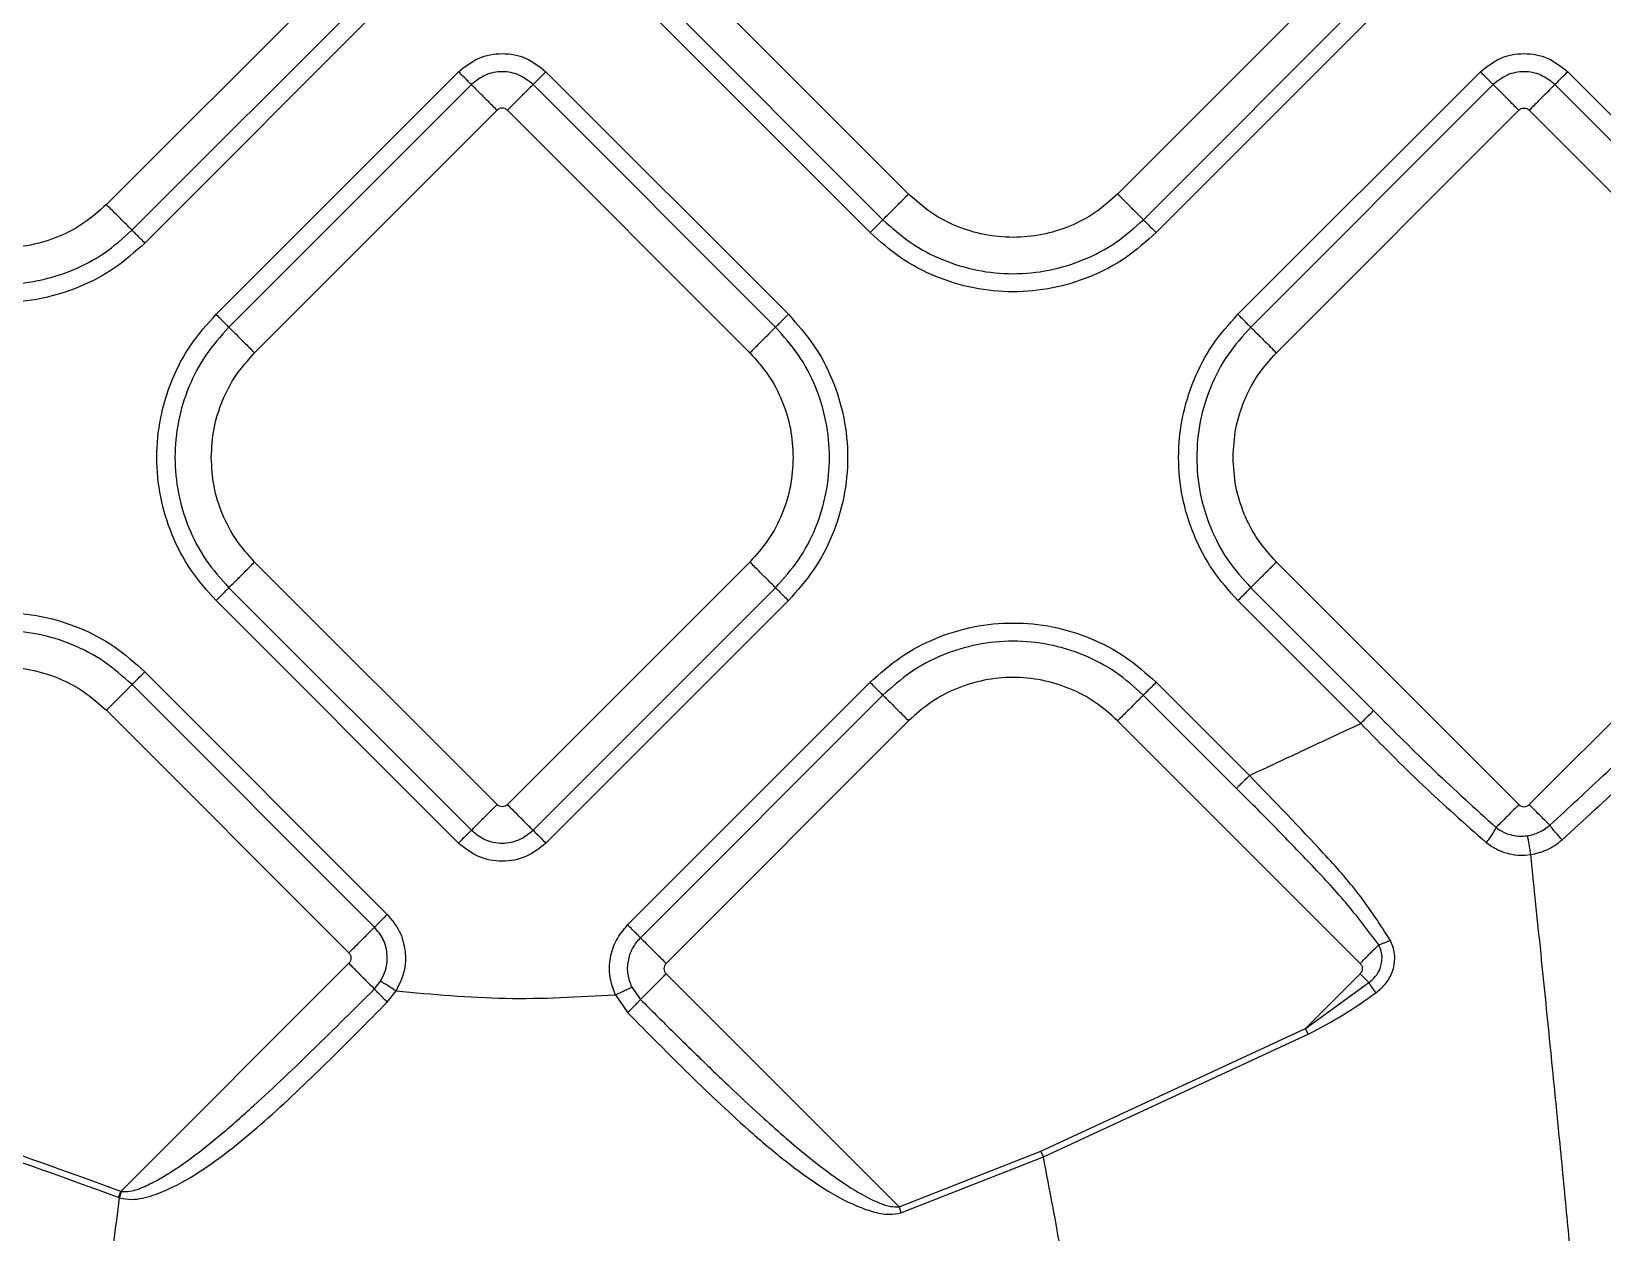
# Model space of a CAD drawing. Extents: x 939 to 1039, y 781 to 934.
# Drawn here: x 968.135 to 972.404, y 833.891 to 837.153 of the extents above; entities that cross this region are included whole.
import ezdxf

# ---------------------------------------------------------------- set-up
doc = ezdxf.new("R2010")
doc.units = 0
doc.header["$MEASUREMENT"] = 0
doc.layers.add('1', color=4, linetype='Continuous')

# ---------------------------------------------------------------- blocks, each defined once
blk = doc.blocks.new('Envoy')
at = {"layer": '1', "color": 3, "linetype": 'Continuous', "lineweight": 25}
for p, q in [((30.3435, 38.1678), (29.6847, 37.5089)), ((31.8646, 37.5374), (31.2058, 38.1963)), ((33.0916, 38.1963), (32.4327, 37.5374)), ((31.1361, 38.1265), (31.7949, 37.4677)), ((32.5025, 37.4677), (33.1613, 38.1265)), ((29.7544, 37.4392), (30.4133, 38.098)), ((31.76, 37.4329), (31.1012, 38.0917)), ((33.1961, 38.0917), (32.5373, 37.4329)), ((30.4481, 38.0632), (29.7893, 37.4043)), ((29.9828, 37.2108), (30.6417, 37.8696)), ((30.8791, 37.8696), (31.538, 37.2108)), ((32.7594, 37.2108), (33.4182, 37.8696)), ((33.6557, 37.8696), (34.3145, 37.2108)), ((30.6765, 37.8348), (30.0177, 37.1759)), ((31.5031, 37.1759), (30.8443, 37.8348)), ((33.4531, 37.8348), (32.7942, 37.176)), ((34.2796, 37.176), (33.6208, 37.8348)), ((30.0874, 37.1062), (30.7463, 37.765)), ((30.7745, 37.765), (31.4334, 37.1062)), ((32.8639, 37.1062), (33.5228, 37.7651)), ((33.5511, 37.7651), (34.2099, 37.1062)), ((30.7463, 35.8792), (30.0874, 36.5381)), ((31.4334, 36.5381), (30.7745, 35.8792)), ((33.5228, 35.8793), (32.8639, 36.5381)), ((34.2099, 36.5381), (33.5511, 35.8793)), ((30.0177, 36.4684), (30.6765, 35.8095)), ((30.8443, 35.8095), (31.5031, 36.4684)), ((32.7942, 36.4684), (33.1281, 36.1345)), ((30.6417, 35.7747), (29.9828, 36.4335)), ((31.538, 36.4335), (30.8791, 35.7747)), ((33.0932, 36.0997), (32.7594, 36.4335)), ((30.4133, 35.5463), (29.7545, 36.2051)), ((29.7893, 36.24), (30.4481, 35.5812)), ((31.1012, 35.5526), (31.76, 36.2115)), ((32.5373, 36.2115), (32.7905, 35.9583)), ((31.7949, 36.1766), (31.136, 35.5178)), ((32.7556, 35.9234), (32.5024, 36.1766)), ((29.6847, 36.1354), (30.3436, 35.4766)), ((31.8646, 36.1069), (31.2057, 35.448)), ((32.4327, 36.1069), (33.0915, 35.448)), ((30.3436, 35.4483), (29.724, 34.8287)), ((30.4133, 35.3786), (30.4299, 35.3995)), ((31.2057, 35.4198), (31.8386, 34.7869)), ((33.0915, 35.4198), (32.9434, 35.2716)), ((32.9434, 35.2716), (33.1155, 35.3958)), ((33.0915, 35.4198), (33.1155, 35.3958)), ((30.448, 35.343), (30.4718, 35.3735)), ((31.0679, 35.3628), (31.1013, 35.3141)), ((31.1126, 35.3836), (31.1361, 35.3501)), ((32.2238, 34.9383), (32.9434, 35.2716)), ((32.9508, 35.2556), (32.9434, 35.2716)), ((32.2311, 34.9223), (32.9508, 35.2556)), ((31.8386, 34.7869), (32.2238, 34.9383)), ((31.8439, 34.7706), (32.2311, 34.9223)), ((32.2311, 34.9223), (32.2238, 34.9383)), ((29.7177, 34.8122), (29.724, 34.8287)), ((29.7205, 34.8112), (29.7261, 34.8283)), ((29.7261, 34.8283), (29.724, 34.8287)), ((31.8386, 34.7869), (31.8439, 34.7706))]:
    blk.add_line(p, q, dxfattribs=at)
for points, knots in [([(30.6417, 37.8696), (30.659, 37.8833), (30.6938, 37.9108), (30.7604, 37.9228), (30.8271, 37.9108), (30.8618, 37.8833), (30.8791, 37.8696)], [0, 0, 0, 0, 0.250071, 0.500016, 0.749931, 1, 1, 1, 1]), ([(33.4182, 37.8696), (33.4355, 37.8834), (33.4703, 37.9108), (33.5369, 37.9228), (33.6036, 37.9108), (33.6383, 37.8834), (33.6557, 37.8696)], [0, 0, 0, 0, 0.250071, 0.500016, 0.749931, 1, 1, 1, 1]), ([(30.6765, 37.8348), (30.6754, 37.8359), (30.6732, 37.8381), (30.6649, 37.8464), (30.6541, 37.8572), (30.6458, 37.8655), (30.6417, 37.8696)], [0, 0, 0, 0, 0.249996, 0.499992, 0.750001, 1, 1, 1, 1]), ([(30.8443, 37.8348), (30.832, 37.8444), (30.8075, 37.8638), (30.7604, 37.8724), (30.7133, 37.8638), (30.6888, 37.8444), (30.6765, 37.8348)], [0, 0, 0, 0, 0.249859, 0.499982, 0.750123, 1, 1, 1, 1]), ([(30.8791, 37.8696), (30.875, 37.8655), (30.8667, 37.8572), (30.8559, 37.8464), (30.8476, 37.8381), (30.8454, 37.8359), (30.8443, 37.8348)], [0, 0, 0, 0, 0.250008, 0.500014, 0.750007, 1, 1, 1, 1]), ([(33.4531, 37.8348), (33.4519, 37.8359), (33.4497, 37.8381), (33.4414, 37.8464), (33.4306, 37.8572), (33.4223, 37.8655), (33.4182, 37.8696)], [0, 0, 0, 0, 0.249999, 0.499994, 0.750002, 1, 1, 1, 1]), ([(33.6208, 37.8348), (33.6085, 37.8445), (33.584, 37.8638), (33.5369, 37.8724), (33.4899, 37.8638), (33.4653, 37.8445), (33.4531, 37.8348)], [0, 0, 0, 0, 0.24986, 0.499985, 0.750127, 1, 1, 1, 1]), ([(33.6208, 37.8348), (33.6219, 37.8359), (33.6241, 37.8381), (33.6324, 37.8464), (33.6432, 37.8572), (33.6515, 37.8655), (33.6557, 37.8696)], [0, 0, 0, 0, 0.249994, 0.499995, 0.749991, 1, 1, 1, 1]), ([(30.6765, 37.8348), (30.6788, 37.8326), (30.6832, 37.8281), (30.6998, 37.8115), (30.7214, 37.7899), (30.738, 37.7733), (30.7463, 37.765)], [0, 0, 0, 0, 0.249996, 0.500004, 0.750003, 1, 1, 1, 1]), ([(30.7745, 37.765), (30.7828, 37.7733), (30.7994, 37.7899), (30.821, 37.8115), (30.8376, 37.8281), (30.8421, 37.8326), (30.8443, 37.8348)], [0, 0, 0, 0, 0.250002, 0.500001, 0.750005, 1, 1, 1, 1]), ([(33.4531, 37.8348), (33.4553, 37.8326), (33.4597, 37.8282), (33.4763, 37.8116), (33.4979, 37.7899), (33.5145, 37.7734), (33.5228, 37.7651)], [0, 0, 0, 0, 0.249994, 0.500002, 0.75, 1, 1, 1, 1]), ([(33.6208, 37.8348), (33.6186, 37.8326), (33.6141, 37.8282), (33.5975, 37.8116), (33.5759, 37.7899), (33.5593, 37.7734), (33.5511, 37.7651)], [0, 0, 0, 0, 0.249996, 0.500001, 0.75, 1, 1, 1, 1]), ([(30.7745, 37.765), (30.7725, 37.7667), (30.7683, 37.7699), (30.7604, 37.7714), (30.7525, 37.7699), (30.7483, 37.7667), (30.7463, 37.765)], [0, 0, 0, 0, 0.2502058, 0.5000028, 0.7497629, 1, 1, 1, 1]), ([(33.5228, 37.7651), (33.5248, 37.7667), (33.529, 37.77), (33.5369, 37.7714), (33.5448, 37.77), (33.549, 37.7667), (33.5511, 37.7651)], [0, 0, 0, 0, 0.250234, 0.499982, 0.749766, 1, 1, 1, 1]), ([(31.7949, 37.4677), (31.7971, 37.4699), (31.8015, 37.4744), (31.8181, 37.491), (31.8398, 37.5126), (31.8563, 37.5292), (31.8646, 37.5374)], [0, 0, 0, 0, 0.2499968, 0.5000024, 0.750002, 1, 1, 1, 1]), ([(32.4327, 37.5374), (32.4131, 37.5199), (32.3738, 37.4848), (32.3033, 37.4481), (32.2276, 37.4249), (32.1487, 37.4172), (32.0698, 37.4249), (31.9941, 37.4481), (31.9236, 37.4848), (31.8843, 37.5199), (31.8646, 37.5374)], [0, 0, 0, 0, 0.125001, 0.25, 0.374999, 0.5, 0.625001, 0.75, 0.874999, 1, 1, 1, 1]), ([(32.5025, 37.4677), (32.5003, 37.4699), (32.4958, 37.4744), (32.4792, 37.491), (32.4576, 37.5126), (32.441, 37.5292), (32.4327, 37.5374)], [0, 0, 0, 0, 0.2499968, 0.5000024, 0.750002, 1, 1, 1, 1]), ([(29.6847, 37.5089), (29.6651, 37.4914), (29.6258, 37.4563), (29.5552, 37.4196), (29.4796, 37.3964), (29.4006, 37.3887), (29.3217, 37.3964), (29.246, 37.4196), (29.1755, 37.4563), (29.1362, 37.4914), (29.1166, 37.5089)], [0, 0, 0, 0, 0.125, 0.249999, 0.374999, 0.499998, 0.625001, 0.750001, 0.875, 1, 1, 1, 1]), ([(29.7544, 37.4392), (29.7522, 37.4414), (29.7478, 37.4458), (29.7312, 37.4624), (29.7095, 37.4841), (29.693, 37.5006), (29.6847, 37.5089)], [0, 0, 0, 0, 0.2499957, 0.5000049, 0.7499993, 1, 1, 1, 1]), ([(31.7949, 37.4677), (31.7938, 37.4666), (31.7916, 37.4644), (31.7833, 37.4561), (31.7724, 37.4453), (31.7642, 37.437), (31.76, 37.4329)], [0, 0, 0, 0, 0.249994, 0.499986, 0.749987, 1, 1, 1, 1]), ([(31.7949, 37.4677), (31.8194, 37.4459), (31.8683, 37.4022), (31.9561, 37.3564), (32.0504, 37.3276), (32.1487, 37.318), (32.247, 37.3276), (32.3412, 37.3564), (32.429, 37.4022), (32.478, 37.4459), (32.5025, 37.4677)], [0, 0, 0, 0, 0.125001, 0.25, 0.375, 0.5, 0.625, 0.75, 0.874999, 1, 1, 1, 1]), ([(32.5025, 37.4677), (32.5036, 37.4666), (32.5058, 37.4644), (32.5141, 37.4561), (32.5249, 37.4453), (32.5332, 37.437), (32.5373, 37.4329)], [0, 0, 0, 0, 0.249994, 0.499986, 0.749987, 1, 1, 1, 1]), ([(29.7893, 37.4043), (29.7624, 37.3804), (29.7086, 37.3324), (29.6122, 37.2821), (29.5086, 37.2504), (29.4006, 37.2398), (29.2927, 37.2504), (29.1891, 37.2821), (29.0926, 37.3324), (29.0389, 37.3804), (29.012, 37.4043)], [0, 0, 0, 0, 0.1249995, 0.2500003, 0.3749995, 0.4999986, 0.6250005, 0.7499997, 0.8750005, 1, 1, 1, 1]), ([(29.0469, 37.4392), (29.0713, 37.4174), (29.1203, 37.3737), (29.2081, 37.3279), (29.3024, 37.2991), (29.4006, 37.2895), (29.4989, 37.2991), (29.5932, 37.3279), (29.681, 37.3737), (29.73, 37.4174), (29.7544, 37.4392)], [0, 0, 0, 0, 0.124999, 0.25, 0.375, 0.500001, 0.625, 0.75, 0.875001, 1, 1, 1, 1]), ([(29.7544, 37.4392), (29.7555, 37.4381), (29.7578, 37.4359), (29.766, 37.4276), (29.7769, 37.4168), (29.7852, 37.4085), (29.7893, 37.4043)], [0, 0, 0, 0, 0.249995, 0.499983, 0.750004, 1, 1, 1, 1]), ([(32.5373, 37.4329), (32.5104, 37.4089), (32.4567, 37.3609), (32.3602, 37.3106), (32.2566, 37.2789), (32.1487, 37.2684), (32.0407, 37.2789), (31.9372, 37.3106), (31.8407, 37.3609), (31.7869, 37.4089), (31.76, 37.4329)], [0, 0, 0, 0, 0.125001, 0.25, 0.374999, 0.5, 0.625001, 0.75, 0.874999, 1, 1, 1, 1]), ([(29.9828, 36.4335), (29.9589, 36.4604), (29.9109, 36.5141), (29.8606, 36.6106), (29.8289, 36.7142), (29.8183, 36.8221), (29.8289, 36.9301), (29.8606, 37.0337), (29.9109, 37.1301), (29.9589, 37.1839), (29.9828, 37.2108)], [0, 0, 0, 0, 0.124999, 0.249999, 0.375, 0.5, 0.625, 0.750001, 0.875001, 1, 1, 1, 1]), ([(30.0177, 37.1759), (30.0166, 37.177), (30.0144, 37.1792), (30.0061, 37.1875), (29.9953, 37.1984), (29.987, 37.2067), (29.9828, 37.2108)], [0, 0, 0, 0, 0.249993, 0.499982, 0.750004, 1, 1, 1, 1]), ([(31.5031, 37.1759), (31.5042, 37.177), (31.5064, 37.1792), (31.5147, 37.1875), (31.5255, 37.1984), (31.5338, 37.2067), (31.538, 37.2108)], [0, 0, 0, 0, 0.249991, 0.499989, 0.750002, 1, 1, 1, 1]), ([(31.538, 37.2108), (31.562, 37.1839), (31.6099, 37.1301), (31.6602, 37.0337), (31.6919, 36.9301), (31.7025, 36.8221), (31.6919, 36.7142), (31.6602, 36.6106), (31.6099, 36.5141), (31.562, 36.4604), (31.538, 36.4335)], [0, 0, 0, 0, 0.125, 0.25, 0.375, 0.5, 0.625, 0.75, 0.875, 1, 1, 1, 1]), ([(32.7594, 36.4335), (32.7354, 36.4604), (32.6874, 36.5142), (32.6371, 36.6107), (32.6054, 36.7142), (32.5949, 36.8222), (32.6054, 36.9301), (32.6371, 37.0337), (32.6874, 37.1302), (32.7354, 37.1839), (32.7594, 37.2108)], [0, 0, 0, 0, 0.125, 0.25, 0.375, 0.5, 0.625, 0.75, 0.875, 1, 1, 1, 1]), ([(32.7942, 37.176), (32.7931, 37.1771), (32.7909, 37.1793), (32.7826, 37.1876), (32.7718, 37.1984), (32.7635, 37.2067), (32.7594, 37.2108)], [0, 0, 0, 0, 0.249996, 0.499996, 0.750001, 1, 1, 1, 1]), ([(30.0177, 37.1759), (29.9959, 37.1515), (29.9522, 37.1025), (29.9064, 37.0147), (29.8776, 36.9204), (29.868, 36.8221), (29.8776, 36.7239), (29.9064, 36.6296), (29.9522, 36.5418), (29.9959, 36.4928), (30.0177, 36.4684)], [0, 0, 0, 0, 0.125001, 0.250001, 0.375, 0.5, 0.625, 0.75, 0.875, 1, 1, 1, 1]), ([(30.0177, 37.1759), (30.0199, 37.1737), (30.0243, 37.1693), (30.0409, 37.1527), (30.0626, 37.131), (30.0792, 37.1145), (30.0874, 37.1062)], [0, 0, 0, 0, 0.2499971, 0.5000068, 0.7500017, 1, 1, 1, 1]), ([(31.5031, 37.1759), (31.5009, 37.1737), (31.4965, 37.1693), (31.4799, 37.1527), (31.4582, 37.131), (31.4417, 37.1145), (31.4334, 37.1062)], [0, 0, 0, 0, 0.249996, 0.500004, 0.750003, 1, 1, 1, 1]), ([(31.5031, 36.4684), (31.5249, 36.4928), (31.5686, 36.5418), (31.6144, 36.6296), (31.6432, 36.7239), (31.6528, 36.8221), (31.6432, 36.9204), (31.6144, 37.0147), (31.5686, 37.1025), (31.5249, 37.1515), (31.5031, 37.1759)], [0, 0, 0, 0, 0.124999, 0.25, 0.375, 0.5, 0.625, 0.75, 0.875, 1, 1, 1, 1]), ([(32.7942, 37.176), (32.7724, 37.1515), (32.7287, 37.1025), (32.6829, 37.0147), (32.6541, 36.9205), (32.6445, 36.8222), (32.6541, 36.7239), (32.6829, 36.6296), (32.7287, 36.5418), (32.7724, 36.4929), (32.7942, 36.4684)], [0, 0, 0, 0, 0.125, 0.25, 0.375, 0.5, 0.625, 0.750001, 0.875001, 1, 1, 1, 1]), ([(32.7942, 37.176), (32.7964, 37.1737), (32.8009, 37.1693), (32.8175, 37.1527), (32.8391, 37.1311), (32.8557, 37.1145), (32.8639, 37.1062)], [0, 0, 0, 0, 0.249995, 0.499998, 0.749995, 1, 1, 1, 1]), ([(29.9698, 36.8221), (29.9713, 36.8484), (29.9742, 36.9011), (29.9983, 36.9767), (30.0348, 37.0473), (30.0699, 37.0866), (30.0874, 37.1062)], [0, 0, 0, 0, 0.25, 0.499999, 0.75, 1, 1, 1, 1]), ([(31.4334, 37.1062), (31.4509, 37.0866), (31.486, 37.0473), (31.5225, 36.9767), (31.5466, 36.9011), (31.5496, 36.8484), (31.551, 36.8221)], [0, 0, 0, 0, 0.25, 0.5, 0.75, 1, 1, 1, 1]), ([(32.7463, 36.8222), (32.7478, 36.8485), (32.7507, 36.9011), (32.7748, 36.9768), (32.8113, 37.0473), (32.8464, 37.0866), (32.8639, 37.1062)], [0, 0, 0, 0, 0.249999, 0.499999, 0.749999, 1, 1, 1, 1]), ([(30.0874, 36.5381), (30.0699, 36.5577), (30.0348, 36.597), (29.9983, 36.6675), (29.9742, 36.7432), (29.9713, 36.7958), (29.9698, 36.8221)], [0, 0, 0, 0, 0.249999, 0.5, 0.75, 1, 1, 1, 1]), ([(31.551, 36.8221), (31.5496, 36.7958), (31.5466, 36.7432), (31.5225, 36.6675), (31.486, 36.597), (31.4509, 36.5577), (31.4334, 36.5381)], [0, 0, 0, 0, 0.25, 0.5, 0.750001, 1, 1, 1, 1]), ([(32.8639, 36.5381), (32.8464, 36.5578), (32.8113, 36.5971), (32.7748, 36.6676), (32.7507, 36.7433), (32.7478, 36.7959), (32.7463, 36.8222)], [0, 0, 0, 0, 0.250001, 0.500001, 0.750001, 1, 1, 1, 1]), ([(30.0177, 36.4684), (30.0199, 36.4706), (30.0243, 36.475), (30.0409, 36.4916), (30.0626, 36.5132), (30.0792, 36.5298), (30.0874, 36.5381)], [0, 0, 0, 0, 0.2499957, 0.5000049, 0.7499993, 1, 1, 1, 1]), ([(31.5031, 36.4684), (31.5009, 36.4706), (31.4965, 36.475), (31.4799, 36.4916), (31.4582, 36.5132), (31.4417, 36.5298), (31.4334, 36.5381)], [0, 0, 0, 0, 0.249994, 0.500002, 0.750001, 1, 1, 1, 1]), ([(32.8639, 36.5381), (32.8557, 36.5298), (32.8391, 36.5133), (32.8175, 36.4916), (32.8009, 36.475), (32.7964, 36.4706), (32.7942, 36.4684)], [0, 0, 0, 0, 0.250005, 0.500003, 0.750006, 1, 1, 1, 1]), ([(30.0177, 36.4684), (30.0166, 36.4672), (30.0144, 36.465), (30.0061, 36.4567), (29.9953, 36.4459), (29.987, 36.4376), (29.9828, 36.4335)], [0, 0, 0, 0, 0.249995, 0.499983, 0.750004, 1, 1, 1, 1]), ([(31.5031, 36.4684), (31.5042, 36.4672), (31.5064, 36.465), (31.5147, 36.4567), (31.5255, 36.4459), (31.5338, 36.4376), (31.538, 36.4335)], [0, 0, 0, 0, 0.249992, 0.49999, 0.750003, 1, 1, 1, 1]), ([(32.7942, 36.4684), (32.7931, 36.4673), (32.7909, 36.4651), (32.7826, 36.4568), (32.7718, 36.4459), (32.7635, 36.4377), (32.7594, 36.4335)], [0, 0, 0, 0, 0.249998, 0.499997, 0.750001, 1, 1, 1, 1]), ([(33.6071, 35.8232), (33.6584, 35.8707), (33.7553, 35.9603), (33.895, 36.093), (34.0275, 36.2208), (34.1552, 36.3457), (34.2391, 36.4288), (34.2793, 36.4687)], [0, 0, 0, 0, 0.225116, 0.424997, 0.620226, 0.817951, 1, 1, 1, 1]), ([(33.6403, 35.7834), (33.7584, 35.8919), (33.9877, 36.1025), (34.2078, 36.3239), (34.3146, 36.4312)], [0, 0, 0, 0, 0.514974, 1, 1, 1, 1]), ([(29.012, 36.24), (29.0389, 36.264), (29.0927, 36.3119), (29.1892, 36.3622), (29.2927, 36.3939), (29.4007, 36.4045), (29.5086, 36.3939), (29.6122, 36.3622), (29.7087, 36.3119), (29.7624, 36.264), (29.7893, 36.24)], [0, 0, 0, 0, 0.125002, 0.25, 0.374999, 0.500001, 0.625, 0.75, 0.875, 1, 1, 1, 1]), ([(29.7545, 36.2051), (29.73, 36.2269), (29.681, 36.2706), (29.5932, 36.3164), (29.499, 36.3452), (29.4007, 36.3549), (29.3024, 36.3452), (29.2081, 36.3164), (29.1203, 36.2706), (29.0714, 36.2269), (29.0469, 36.2051)], [0, 0, 0, 0, 0.124999, 0.250001, 0.375, 0.499999, 0.625, 0.75, 0.874998, 1, 1, 1, 1]), ([(31.76, 36.2115), (31.7869, 36.2354), (31.8406, 36.2834), (31.9371, 36.3337), (32.0407, 36.3654), (32.1486, 36.376), (32.2566, 36.3654), (32.3602, 36.3337), (32.4566, 36.2834), (32.5104, 36.2354), (32.5373, 36.2115)], [0, 0, 0, 0, 0.125, 0.250001, 0.375, 0.500001, 0.625, 0.750001, 0.875, 1, 1, 1, 1]), ([(32.5024, 36.1766), (32.478, 36.1984), (32.429, 36.2421), (32.3412, 36.2879), (32.2469, 36.3167), (32.1486, 36.3263), (32.0504, 36.3167), (31.9561, 36.2879), (31.8683, 36.2421), (31.8193, 36.1984), (31.7949, 36.1766)], [0, 0, 0, 0, 0.125, 0.25, 0.375, 0.499999, 0.625, 0.75, 0.875, 1, 1, 1, 1]), ([(29.1166, 36.1354), (29.1363, 36.1529), (29.1756, 36.188), (29.2461, 36.2247), (29.3218, 36.2479), (29.4007, 36.2556), (29.4796, 36.2479), (29.5553, 36.2247), (29.6258, 36.188), (29.6651, 36.1529), (29.6847, 36.1354)], [0, 0, 0, 0, 0.125003, 0.250002, 0.374999, 0.500002, 0.625, 0.750001, 0.875, 1, 1, 1, 1]), ([(29.7545, 36.2051), (29.7522, 36.2029), (29.7478, 36.1985), (29.7312, 36.1819), (29.7096, 36.1602), (29.693, 36.1437), (29.6847, 36.1354)], [0, 0, 0, 0, 0.249995, 0.4999959, 0.7499999, 1, 1, 1, 1]), ([(29.7545, 36.2051), (29.7556, 36.2062), (29.7578, 36.2084), (29.7661, 36.2167), (29.7769, 36.2276), (29.7852, 36.2358), (29.7893, 36.24)], [0, 0, 0, 0, 0.249996, 0.500001, 0.750003, 1, 1, 1, 1]), ([(31.7949, 36.1766), (31.7938, 36.1777), (31.7915, 36.1799), (31.7832, 36.1882), (31.7724, 36.199), (31.7641, 36.2073), (31.76, 36.2115)], [0, 0, 0, 0, 0.249997, 0.499988, 0.749996, 1, 1, 1, 1]), ([(32.4327, 36.1069), (32.4131, 36.1244), (32.3738, 36.1595), (32.3032, 36.1962), (32.2276, 36.2194), (32.1486, 36.2271), (32.0697, 36.2194), (31.994, 36.1962), (31.9235, 36.1595), (31.8842, 36.1244), (31.8646, 36.1069)], [0, 0, 0, 0, 0.125, 0.249999, 0.375, 0.499999, 0.625, 0.750001, 0.875, 1, 1, 1, 1]), ([(32.5024, 36.1766), (32.5035, 36.1777), (32.5058, 36.1799), (32.514, 36.1882), (32.5249, 36.199), (32.5332, 36.2073), (32.5373, 36.2115)], [0, 0, 0, 0, 0.249997, 0.499988, 0.749996, 1, 1, 1, 1]), ([(31.7949, 36.1766), (31.7971, 36.1744), (31.8015, 36.17), (31.8181, 36.1534), (31.8397, 36.1317), (31.8563, 36.1152), (31.8646, 36.1069)], [0, 0, 0, 0, 0.2499946, 0.5000045, 0.7500004, 1, 1, 1, 1]), ([(32.5024, 36.1766), (32.5002, 36.1744), (32.4958, 36.17), (32.4792, 36.1534), (32.4575, 36.1317), (32.441, 36.1152), (32.4327, 36.1069)], [0, 0, 0, 0, 0.249994, 0.500004, 0.749995, 1, 1, 1, 1]), ([(33.0932, 36.0997), (33.0973, 36.1038), (33.1056, 36.1121), (33.1164, 36.1229), (33.1247, 36.1312), (33.127, 36.1334), (33.1281, 36.1345)], [0, 0, 0, 0, 0.250009, 0.500011, 0.750004, 1, 1, 1, 1]), ([(33.1281, 36.1345), (33.1829, 36.0796), (33.2916, 35.9707), (33.4047, 35.8681), (33.4608, 35.8173)], [0, 0, 0, 0, 0.504518, 1, 1, 1, 1]), ([(32.7905, 35.9583), (32.841, 35.9818), (32.9419, 36.0289), (33.0428, 36.0761), (33.0932, 36.0997)], [0, 0, 0, 0, 0.5002515, 1, 1, 1, 1]), ([(33.0932, 36.0997), (33.1489, 36.043), (33.2596, 35.9302), (33.3764, 35.8275), (33.4344, 35.7764)], [0, 0, 0, 0, 0.5030075, 1, 1, 1, 1]), ([(32.7556, 35.9234), (32.7567, 35.9245), (32.759, 35.9267), (32.7673, 35.935), (32.7781, 35.9458), (32.7864, 35.9541), (32.7905, 35.9583)], [0, 0, 0, 0, 0.249995, 0.499991, 0.749992, 1, 1, 1, 1]), ([(33.1733, 35.5109), (33.1462, 35.553), (33.093, 35.6356), (32.9613, 35.7824), (32.8585, 35.8882), (32.7905, 35.9583)], [0, 0, 0, 0, 0.2593983, 0.5099441, 1, 1, 1, 1]), ([(33.142, 35.4985), (33.1129, 35.5372), (33.0553, 35.6139), (32.9566, 35.7186), (32.8571, 35.8217), (32.7898, 35.8892), (32.7556, 35.9234)], [0, 0, 0, 0, 0.254879, 0.505456, 0.749213, 1, 1, 1, 1]), ([(30.6765, 35.8095), (30.6788, 35.8117), (30.6832, 35.8162), (30.6998, 35.8328), (30.7214, 35.8544), (30.738, 35.871), (30.7463, 35.8792)], [0, 0, 0, 0, 0.249994, 0.500002, 0.750001, 1, 1, 1, 1]), ([(30.7745, 35.8792), (30.7725, 35.8776), (30.7683, 35.8743), (30.7604, 35.8729), (30.7525, 35.8743), (30.7483, 35.8776), (30.7463, 35.8792)], [0, 0, 0, 0, 0.250211, 0.500003, 0.749758, 1, 1, 1, 1]), ([(30.8443, 35.8095), (30.8421, 35.8117), (30.8376, 35.8162), (30.821, 35.8328), (30.7994, 35.8544), (30.7828, 35.871), (30.7745, 35.8792)], [0, 0, 0, 0, 0.249994, 0.499997, 0.749995, 1, 1, 1, 1]), ([(33.5228, 35.8793), (33.5165, 35.873), (33.5039, 35.8604), (33.4864, 35.8429), (33.4712, 35.8277), (33.4643, 35.8207), (33.4608, 35.8173)], [0, 0, 0, 0, 0.250001, 0.500001, 0.74999, 1, 1, 1, 1]), ([(33.5228, 35.8793), (33.5248, 35.8776), (33.529, 35.8744), (33.5369, 35.8729), (33.5448, 35.8744), (33.549, 35.8776), (33.5511, 35.8793)], [0, 0, 0, 0, 0.250234, 0.499982, 0.749766, 1, 1, 1, 1]), ([(33.6071, 35.8232), (33.6036, 35.8268), (33.5964, 35.8339), (33.5825, 35.8478), (33.5672, 35.8631), (33.5565, 35.8739), (33.5511, 35.8793)], [0, 0, 0, 0, 0.250008, 0.500008, 0.749995, 1, 1, 1, 1]), ([(33.5454, 35.7946), (33.5564, 35.797), (33.5791, 35.8021), (33.5976, 35.816), (33.6071, 35.8232)], [0, 0, 0, 0, 0.486769, 1, 1, 1, 1]), ([(33.6403, 35.7834), (33.6371, 35.787), (33.6307, 35.7941), (33.6213, 35.805), (33.613, 35.8153), (33.6091, 35.8206), (33.6071, 35.8232)], [0, 0, 0, 0, 0.249998, 0.500004, 0.750004, 1, 1, 1, 1]), ([(30.6765, 35.8095), (30.6754, 35.8084), (30.6732, 35.8062), (30.6649, 35.7979), (30.6541, 35.7871), (30.6458, 35.7788), (30.6417, 35.7747)], [0, 0, 0, 0, 0.249995, 0.499994, 0.750002, 1, 1, 1, 1]), ([(30.6765, 35.8095), (30.6888, 35.7999), (30.7133, 35.7805), (30.7604, 35.7719), (30.8075, 35.7805), (30.832, 35.7999), (30.8443, 35.8095)], [0, 0, 0, 0, 0.249865, 0.499989, 0.750124, 1, 1, 1, 1]), ([(30.8443, 35.8095), (30.8454, 35.8084), (30.8476, 35.8062), (30.8559, 35.7979), (30.8667, 35.7871), (30.875, 35.7788), (30.8791, 35.7747)], [0, 0, 0, 0, 0.249995, 0.499987, 0.749993, 1, 1, 1, 1]), ([(33.4344, 35.7764), (33.4375, 35.7802), (33.4435, 35.7877), (33.4513, 35.799), (33.4575, 35.8095), (33.4597, 35.8147), (33.4608, 35.8173)], [0, 0, 0, 0, 0.249994, 0.500008, 0.75001, 1, 1, 1, 1]), ([(33.4344, 35.7764), (33.4446, 35.7693), (33.4636, 35.7559), (33.4954, 35.7454), (33.5256, 35.7409), (33.545, 35.7426), (33.5544, 35.7434)], [0, 0, 0, 0, 0.291393, 0.547219, 0.780613, 1, 1, 1, 1]), ([(33.4608, 35.8173), (33.4679, 35.8124), (33.4812, 35.8031), (33.5037, 35.7958), (33.525, 35.7927), (33.5388, 35.794), (33.5454, 35.7946)], [0, 0, 0, 0, 0.28738, 0.544508, 0.779937, 1, 1, 1, 1]), ([(33.5454, 35.7946), (33.5462, 35.7914), (33.5477, 35.785), (33.5501, 35.772), (33.5525, 35.7577), (33.5538, 35.7482), (33.5544, 35.7434)], [0, 0, 0, 0, 0.250001, 0.500002, 0.75001, 1, 1, 1, 1]), ([(33.5544, 35.7434), (33.5697, 35.7468), (33.6013, 35.7537), (33.6271, 35.7733), (33.6403, 35.7834)], [0, 0, 0, 0, 0.48517, 1, 1, 1, 1]), ([(30.8791, 35.7747), (30.8618, 35.761), (30.827, 35.7335), (30.7604, 35.7215), (30.6938, 35.7335), (30.659, 35.761), (30.6417, 35.7747)], [0, 0, 0, 0, 0.250071, 0.50002, 0.749935, 1, 1, 1, 1]), ([(33.5544, 35.7434), (33.5644, 35.647), (33.584, 35.4574), (33.6105, 35.1943), (33.6342, 34.9556), (33.6548, 34.7425), (33.6723, 34.5562), (33.6847, 34.4175), (33.6929, 34.3187), (33.6982, 34.2487), (33.6998, 34.2198), (33.7006, 34.2051)], [0, 0, 0, 0, 0.128654, 0.25276, 0.374116, 0.494336, 0.615019, 0.737938, 0.822215, 0.909238, 1, 1, 1, 1]), ([(30.4133, 35.5463), (30.4144, 35.5474), (30.4166, 35.5496), (30.4249, 35.5579), (30.4357, 35.5687), (30.444, 35.577), (30.4481, 35.5812)], [0, 0, 0, 0, 0.249996, 0.499994, 0.749991, 1, 1, 1, 1]), ([(30.4481, 35.5812), (30.4601, 35.5665), (30.484, 35.5373), (30.4991, 35.4818), (30.497, 35.4243), (30.4802, 35.3904), (30.4718, 35.3735)], [0, 0, 0, 0, 0.250211, 0.500026, 0.75019, 1, 1, 1, 1]), ([(30.4133, 35.5463), (30.4111, 35.5441), (30.4067, 35.5396), (30.3901, 35.523), (30.3684, 35.5014), (30.3519, 35.4848), (30.3436, 35.4766)], [0, 0, 0, 0, 0.249995, 0.500007, 0.750002, 1, 1, 1, 1]), ([(30.4299, 35.3995), (30.4359, 35.4116), (30.4478, 35.4355), (30.4493, 35.4761), (30.4386, 35.5153), (30.4217, 35.536), (30.4133, 35.5463)], [0, 0, 0, 0, 0.251147, 0.499773, 0.750672, 1, 1, 1, 1]), ([(31.0679, 35.3628), (31.062, 35.3789), (31.0502, 35.4112), (31.0523, 35.4633), (31.0682, 35.513), (31.0902, 35.5394), (31.1012, 35.5526)], [0, 0, 0, 0, 0.249778, 0.50002, 0.749789, 1, 1, 1, 1]), ([(31.136, 35.5178), (31.1349, 35.5189), (31.1327, 35.5211), (31.1244, 35.5294), (31.1136, 35.5402), (31.1053, 35.5485), (31.1012, 35.5526)], [0, 0, 0, 0, 0.249998, 0.499991, 0.75, 1, 1, 1, 1]), ([(31.1126, 35.3836), (31.1084, 35.3951), (31.1, 35.4179), (31.1015, 35.4547), (31.1128, 35.4898), (31.1283, 35.5085), (31.136, 35.5178)], [0, 0, 0, 0, 0.250997, 0.499501, 0.750593, 1, 1, 1, 1]), ([(31.136, 35.5178), (31.1382, 35.5156), (31.1427, 35.5111), (31.1593, 35.4945), (31.1809, 35.4729), (31.1975, 35.4563), (31.2057, 35.448)], [0, 0, 0, 0, 0.249996, 0.500003, 0.750003, 1, 1, 1, 1]), ([(33.0915, 35.448), (33.0962, 35.4527), (33.1056, 35.4621), (33.1191, 35.4756), (33.1316, 35.4881), (33.1386, 35.495), (33.142, 35.4985)], [0, 0, 0, 0, 0.250001, 0.500005, 0.750007, 1, 1, 1, 1]), ([(33.1155, 35.3958), (33.1215, 35.401), (33.1341, 35.4118), (33.1478, 35.435), (33.1524, 35.4593), (33.1498, 35.4815), (33.1447, 35.4927), (33.142, 35.4985)], [0, 0, 0, 0, 0.200191, 0.419777, 0.678138, 0.832027, 1, 1, 1, 1]), ([(33.1346, 35.3684), (33.1428, 35.3751), (33.1603, 35.3894), (33.1798, 35.421), (33.187, 35.4548), (33.184, 35.4863), (33.177, 35.5025), (33.1733, 35.5109)], [0, 0, 0, 0, 0.191646, 0.407788, 0.669064, 0.826092, 1, 1, 1, 1]), ([(33.1733, 35.5109), (33.1705, 35.5095), (33.1651, 35.5067), (33.1569, 35.5033), (33.149, 35.5004), (33.1444, 35.4991), (33.142, 35.4985)], [0, 0, 0, 0, 0.249994, 0.49998, 0.749963, 1, 1, 1, 1]), ([(30.3436, 35.4766), (30.3452, 35.4745), (30.3485, 35.4703), (30.3499, 35.4624), (30.3485, 35.4545), (30.3452, 35.4503), (30.3436, 35.4483)], [0, 0, 0, 0, 0.250222, 0.500018, 0.749778, 1, 1, 1, 1]), ([(30.3436, 35.4483), (30.3518, 35.44), (30.3684, 35.4235), (30.39, 35.4018), (30.4066, 35.3852), (30.4111, 35.3808), (30.4133, 35.3786)], [0, 0, 0, 0, 0.249995, 0.499995, 0.749997, 1, 1, 1, 1]), ([(31.2057, 35.448), (31.2041, 35.446), (31.2009, 35.4418), (31.1994, 35.4339), (31.2009, 35.426), (31.2041, 35.4218), (31.2057, 35.4198)], [0, 0, 0, 0, 0.2502222, 0.4999816, 0.7497778, 1, 1, 1, 1]), ([(33.0915, 35.448), (33.0932, 35.446), (33.0964, 35.4418), (33.0979, 35.4339), (33.0964, 35.426), (33.0932, 35.4218), (33.0915, 35.4198)], [0, 0, 0, 0, 0.2502222, 0.4999816, 0.7497778, 1, 1, 1, 1]), ([(30.4718, 35.3735), (30.4668, 35.3766), (30.4569, 35.3828), (30.4439, 35.3909), (30.4339, 35.3971), (30.4312, 35.3987), (30.4299, 35.3995)], [0, 0, 0, 0, 0.2499812, 0.4999997, 0.7499965, 1, 1, 1, 1]), ([(31.1361, 35.3501), (31.1383, 35.3523), (31.1428, 35.3568), (31.1594, 35.3734), (31.181, 35.395), (31.1975, 35.4115), (31.2057, 35.4198)], [0, 0, 0, 0, 0.250004, 0.500006, 0.750002, 1, 1, 1, 1]), ([(33.1346, 35.3684), (33.1314, 35.3729), (33.1248, 35.382), (33.1186, 35.3912), (33.1155, 35.3958)], [0, 0, 0, 0, 0.4999946, 1, 1, 1, 1]), ([(29.7261, 34.8283), (29.7336, 34.8283), (29.7555, 34.8284), (29.7891, 34.8419), (29.8459, 34.8704), (29.9155, 34.9184), (30.0008, 34.9865), (30.1123, 35.0848), (30.2505, 35.2169), (30.3587, 35.3243), (30.4133, 35.3786)], [0, 0, 0, 0, 0.025133, 0.072898, 0.119721, 0.241435, 0.357816, 0.489199, 0.742291, 1, 1, 1, 1]), ([(30.448, 35.343), (30.4439, 35.3471), (30.4356, 35.3555), (30.4247, 35.3665), (30.4165, 35.3751), (30.4143, 35.3774), (30.4133, 35.3786)], [0, 0, 0, 0, 0.2499997, 0.5000141, 0.7500147, 1, 1, 1, 1]), ([(30.4718, 35.3735), (30.571, 35.3643), (30.7694, 35.3459), (30.9684, 35.3572), (31.0679, 35.3628)], [0, 0, 0, 0, 0.499855, 1, 1, 1, 1]), ([(31.0679, 35.3628), (31.0732, 35.3653), (31.0838, 35.3702), (31.0977, 35.3767), (31.1083, 35.3817), (31.1112, 35.383), (31.1126, 35.3836)], [0, 0, 0, 0, 0.249992, 0.499995, 0.750011, 1, 1, 1, 1]), ([(31.1013, 35.3141), (31.1055, 35.3183), (31.1138, 35.3267), (31.1246, 35.3378), (31.1329, 35.3465), (31.135, 35.3489), (31.1361, 35.3501)], [0, 0, 0, 0, 0.249989, 0.500008, 0.750022, 1, 1, 1, 1]), ([(31.1361, 35.3501), (31.1641, 35.3222), (31.2195, 35.2671), (31.3035, 35.1849), (31.3868, 35.1047), (31.4632, 35.0337), (31.5305, 34.974), (31.5884, 34.9255), (31.6371, 34.8875), (31.6769, 34.8589), (31.7077, 34.8385), (31.7362, 34.8214), (31.7621, 34.8075), (31.7882, 34.7961), (31.8132, 34.7871), (31.8311, 34.787), (31.8386, 34.7869)], [0, 0, 0, 0, 0.1296923, 0.255977, 0.3855463, 0.5093243, 0.599243, 0.6823538, 0.7587303, 0.8036658, 0.8445017, 0.8812834, 0.9136657, 0.9416338, 0.9754786, 1, 1, 1, 1]), ([(32.9508, 35.2556), (32.9826, 35.2726), (33.0462, 35.3065), (33.1052, 35.3478), (33.1346, 35.3684)], [0, 0, 0, 0, 0.50026, 1, 1, 1, 1]), ([(29.7205, 34.8112), (29.7314, 34.8092), (29.7524, 34.8053), (29.7927, 34.8118), (29.8562, 34.8331), (29.9704, 34.8987), (30.1169, 35.0181), (30.2838, 35.1768), (30.3931, 35.2874), (30.448, 35.343)], [0, 0, 0, 0, 0.0354306, 0.0683788, 0.1315935, 0.2549417, 0.5005345, 0.7487141, 1, 1, 1, 1]), ([(31.1013, 35.3141), (31.1571, 35.2578), (31.2684, 35.1454), (31.4108, 35.0103), (31.5295, 34.9104), (31.6227, 34.8423), (31.7024, 34.7963), (31.7666, 34.7733), (31.8071, 34.7641), (31.8331, 34.7687), (31.8439, 34.7706)], [0, 0, 0, 0, 0.2499391, 0.4985982, 0.6224248, 0.7460302, 0.8700097, 0.9172044, 0.9656491, 1, 1, 1, 1]), ([(29.724, 34.8287), (29.5665, 34.886), (29.2516, 35.0008), (28.9292, 35.0923), (28.768, 35.1381)], [0, 0, 0, 0, 0.499957, 1, 1, 1, 1]), ([(29.7177, 34.8122), (29.5608, 34.8694), (29.2465, 34.984), (28.9246, 35.0753), (28.7634, 35.1211)], [0, 0, 0, 0, 0.499087, 1, 1, 1, 1]), ([(32.2603, 33.5401), (32.2754, 33.5657), (32.3053, 33.6164), (32.3344, 33.7278), (32.3509, 33.8626), (32.3535, 34.023), (32.3426, 34.2087), (32.3183, 34.4206), (32.2815, 34.6583), (32.2481, 34.8331), (32.2311, 34.9223)], [0, 0, 0, 0, 0.122248, 0.242776, 0.363029, 0.484162, 0.607257, 0.733436, 0.863929, 1, 1, 1, 1]), ([(29.6065, 33.5197), (29.6047, 33.5439), (29.6012, 33.5921), (29.6027, 33.6987), (29.6096, 33.827), (29.6221, 33.9789), (29.64, 34.1533), (29.6628, 34.3505), (29.6899, 34.5696), (29.7102, 34.7298), (29.7205, 34.8112)], [0, 0, 0, 0, 0.124235, 0.246222, 0.367445, 0.489062, 0.612099, 0.737564, 0.866508, 1, 1, 1, 1]), ([(29.7205, 34.8112), (29.72, 34.8114), (29.7191, 34.8117), (29.7182, 34.812), (29.7177, 34.8122)], [0, 0, 0, 0, 0.500067, 1, 1, 1, 1])]:
    blk.add_open_spline(points, degree=3, knots=knots, dxfattribs=at)

msp = doc.modelspace()

# ---------------------------------------------------------------- block references
at = {"layer": '1'}
msp.add_blockref('Envoy', (938.6538, 799.1744), dxfattribs=at)

doc.saveas('drawing.dxf')
